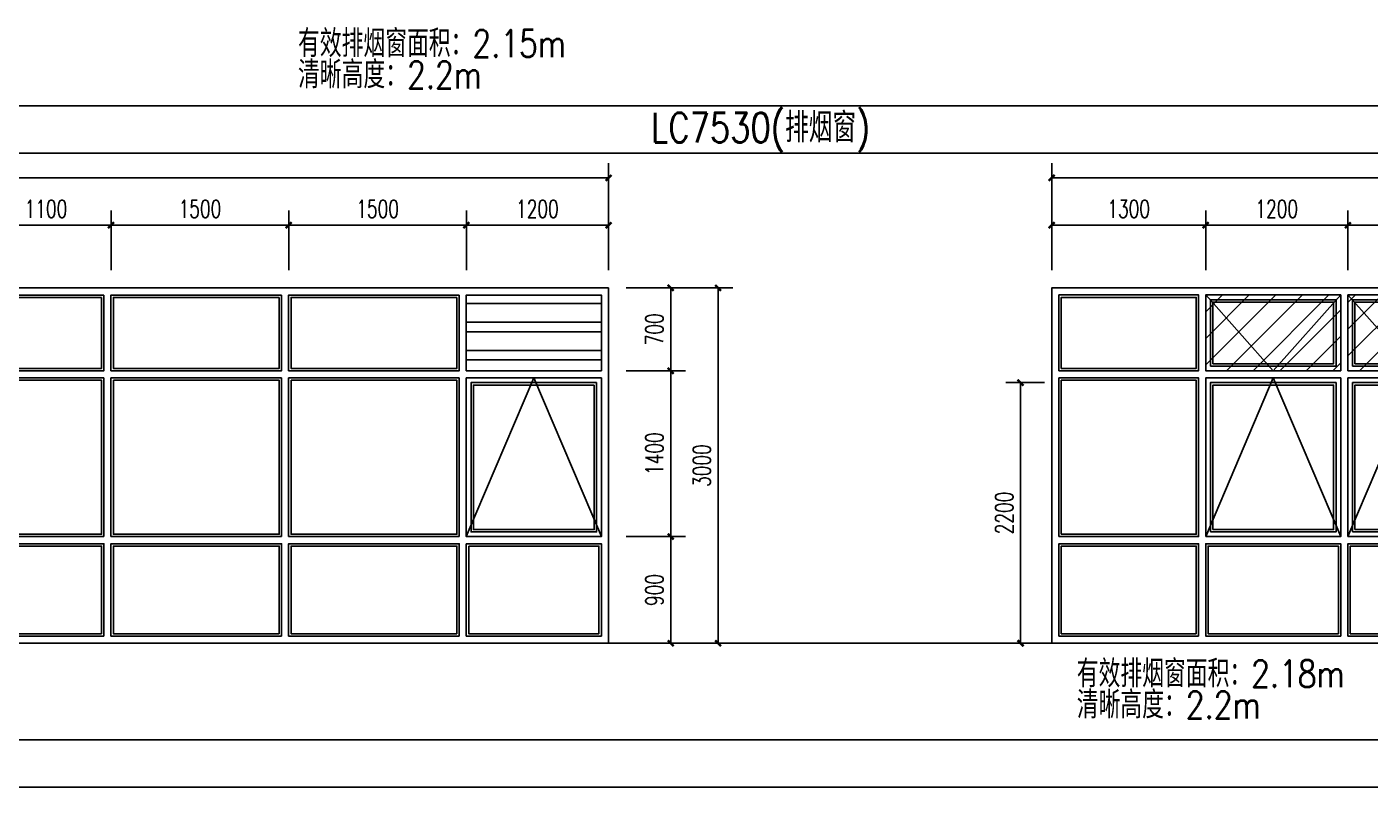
# Model space of a CAD drawing. Extents: x 1738711 to 2346805, y 1189731 to 2516152.
# Drawn here: x 1950365 to 1961706, y 1291317 to 1297736 of the extents above; entities that cross this region are included whole.
import ezdxf

# ---------------------------------------------------------------- set-up
doc = ezdxf.new("R2010")
doc.units = 0
doc.header["$LTSCALE"] = 1000
doc.header["$MEASUREMENT"] = 0
doc.linetypes.add('复件 140224通州运河二期售楼部条件图_t3$0$X-ME SHAFT SH$0$X-B2$0$WATER_LINE', pattern=[0])
for name, color, linetype in [('DOTE', 1, 'Continuous'), ('PUB_DIM', 3, 'Continuous'), ('PUB_TEXT', 7, 'Continuous'), ('WINDOW', 144, 'Continuous'), ('看线', 8, 'Continuous')]:
    doc.layers.add(name, color=color, linetype=linetype)
doc.styles.add('_TCH_DIM_T3', font='SIMPLEX', dxfattribs={"width": 0.705882, "bigfont": 'GBCBIG'})
doc.styles.add('HZ', font='rs', dxfattribs={"bigfont": 'hztxt'})
doc.dimstyles.new('_TCH_ARCH&&50', dxfattribs={"dimtxt": 148.75, "dimasz": 50, "dimexe": 125, "dimexo": 150, "dimgap": 63.125, "dimtad": 1, "dimdec": 0, "dimzin": 0, "dimdsep": 46, "dimtxsty": '_TCH_DIM_T3', "dimblk": 'ARCHTICK', "dimcen": 0.09, "dimclrt": 7, "dimazin": 2, "dimtfac": 1, "dimtdec": 0, "dimtix": 1, "dimtmove": 2, "dimatfit": 3, "dimfxl": 50, "dimtolj": 1, "dimtzin": 0, "dimarcsym": 0})

# ---------------------------------------------------------------- blocks, each defined once
blk = doc.blocks.new('jhrteashjrethareh')
at = {"layer": '看线'}
h = blk.add_hatch(dxfattribs=at)
h.set_pattern_fill('ANSI32', color=256, scale=50, angle=135, style=0)
h.set_pattern_definition([(180, (0, 0), (-1e-14, -238.125), []), (180, (-79.38, 79.38), (-1e-14, -238.125), [])])
h.paths.add_polyline_path([(1953852, 1279053), (1952712, 1279053), (1952712, 1279693), (1953852, 1279693)])
at = {"layer": 'WINDOW', "linetype": '复件 140224通州运河二期售楼部条件图_t3$0$X-ME SHAFT SH$0$X-B2$0$WATER_LINE'}
for p, q in [((1949652, 1278993), (1948612, 1278993)), ((1949652, 1278993), (1949652, 1277653)), ((1951152, 1278993), (1949712, 1278993)), ((1949712, 1278993), (1949712, 1277653)), ((1951152, 1278993), (1951152, 1277653)), ((1952652, 1278993), (1951212, 1278993)), ((1951212, 1278993), (1951212, 1277653)), ((1952652, 1278993), (1952652, 1277653)), ((1949652, 1277653), (1948612, 1277653)), ((1951152, 1277653), (1949712, 1277653)), ((1952652, 1277653), (1951212, 1277653))]:
    blk.add_line(p, q, dxfattribs=at)
at = {"layer": 'WINDOW', "color": 4, "linetype": '复件 140224通州运河二期售楼部条件图_t3$0$X-ME SHAFT SH$0$X-B2$0$WATER_LINE'}
blk.add_lwpolyline([(1953912, 1276753), (1941812, 1276753), (1941812, 1279753), (1953912, 1279753)], close=True, dxfattribs=at)
at = {"layer": 'WINDOW', "linetype": '复件 140224通州运河二期售楼部条件图_t3$0$X-ME SHAFT SH$0$X-B2$0$WATER_LINE'}
for points in [[(1949652, 1279693), (1949652, 1279053), (1948612, 1279053), (1948612, 1279693), (1949652, 1279693)], [(1951152, 1279693), (1951152, 1279053), (1949712, 1279053), (1949712, 1279693), (1951152, 1279693)], [(1952652, 1279693), (1952652, 1279053), (1951212, 1279053), (1951212, 1279693), (1952652, 1279693)], [(1953852, 1279053), (1952712, 1279053), (1952712, 1279693), (1953852, 1279693), (1953852, 1279053)], [(1953852, 1278993), (1953852, 1277653), (1952712, 1277653), (1952712, 1278993), (1953852, 1278993)], [(1949652, 1276813), (1948612, 1276813), (1948612, 1277593), (1949652, 1277593), (1949652, 1276813)], [(1951152, 1276813), (1949712, 1276813), (1949712, 1277593), (1951152, 1277593), (1951152, 1276813)], [(1952652, 1276813), (1951212, 1276813), (1951212, 1277593), (1952652, 1277593), (1952652, 1276813)], [(1952712, 1277593), (1953852, 1277593), (1953852, 1276813), (1952712, 1276813), (1952712, 1277593)]]:
    blk.add_lwpolyline(points, dxfattribs=at)
for points in [[(1949632, 1279673), (1949632, 1279073), (1948632, 1279073), (1948632, 1279673)], [(1951132, 1279673), (1951132, 1279073), (1949732, 1279073), (1949732, 1279673)], [(1952632, 1279673), (1952632, 1279073), (1951232, 1279073), (1951232, 1279673)], [(1948632, 1278973), (1949632, 1278973), (1949632, 1277673), (1948632, 1277673)], [(1949732, 1278973), (1951132, 1278973), (1951132, 1277673), (1949732, 1277673)], [(1951232, 1278973), (1952632, 1278973), (1952632, 1277673), (1951232, 1277673)], [(1953812, 1278953), (1953812, 1277693), (1952752, 1277693), (1952752, 1278953)], [(1953792, 1278933), (1953792, 1277713), (1952772, 1277713), (1952772, 1278933)], [(1949632, 1276833), (1948632, 1276833), (1948632, 1277573), (1949632, 1277573)], [(1951132, 1276833), (1949732, 1276833), (1949732, 1277573), (1951132, 1277573)], [(1952632, 1276833), (1951232, 1276833), (1951232, 1277573), (1952632, 1277573)], [(1952732, 1277573), (1953832, 1277573), (1953832, 1276833), (1952732, 1276833)]]:
    blk.add_lwpolyline(points, close=True, dxfattribs=at)
at = {"layer": '看线'}
blk.add_lwpolyline([(1952712, 1277653), (1953282, 1278993), (1953852, 1277653)], dxfattribs=at)
blk = doc.blocks.new('hertaherherhre')
at = {"layer": 'WINDOW', "color": 4, "linetype": '复件 140224通州运河二期售楼部条件图_t3$0$X-ME SHAFT SH$0$X-B2$0$WATER_LINE'}
blk.add_lwpolyline([(1970101, 1273718), (1955901, 1273718), (1955901, 1276718), (1970101, 1276718)], close=True, dxfattribs=at)
at = {"layer": 'WINDOW', "linetype": '复件 140224通州运河二期售楼部条件图_t3$0$X-ME SHAFT SH$0$X-B2$0$WATER_LINE'}
for points in [[(1955961, 1276018), (1955961, 1276658), (1957141, 1276658), (1957141, 1276018), (1955961, 1276018)], [(1957201, 1276018), (1957201, 1276658), (1958341, 1276658), (1958341, 1276018), (1957201, 1276018)], [(1958401, 1276018), (1958401, 1276658), (1959541, 1276658), (1959541, 1276018), (1958401, 1276018)], [(1955961, 1274618), (1955961, 1275958), (1957141, 1275958), (1957141, 1274618), (1955961, 1274618)], [(1957201, 1274618), (1957201, 1275958), (1958341, 1275958), (1958341, 1274618), (1957201, 1274618)], [(1958401, 1274618), (1958401, 1275958), (1959541, 1275958), (1959541, 1274618), (1958401, 1274618)], [(1957141, 1273778), (1955961, 1273778), (1955961, 1274558), (1957141, 1274558), (1957141, 1273778)], [(1958341, 1273778), (1957201, 1273778), (1957201, 1274558), (1958341, 1274558), (1958341, 1273778)], [(1959541, 1273778), (1958401, 1273778), (1958401, 1274558), (1959541, 1274558), (1959541, 1273778)]]:
    blk.add_lwpolyline(points, dxfattribs=at)
for points in [[(1955981, 1276038), (1955981, 1276638), (1957121, 1276638), (1957121, 1276038)], [(1957241, 1276058), (1957241, 1276618), (1958301, 1276618), (1958301, 1276058)], [(1957261, 1276078), (1957261, 1276598), (1958281, 1276598), (1958281, 1276078)], [(1958441, 1276058), (1958441, 1276618), (1959501, 1276618), (1959501, 1276058)], [(1958461, 1276078), (1958461, 1276598), (1959481, 1276598), (1959481, 1276078)], [(1955981, 1274638), (1955981, 1275938), (1957121, 1275938), (1957121, 1274638)], [(1957241, 1274658), (1957241, 1275918), (1958301, 1275918), (1958301, 1274658)], [(1957261, 1274678), (1957261, 1275898), (1958281, 1275898), (1958281, 1274678)], [(1958441, 1274658), (1958441, 1275918), (1959501, 1275918), (1959501, 1274658)], [(1958461, 1274678), (1958461, 1275898), (1959481, 1275898), (1959481, 1274678)], [(1957121, 1273798), (1955981, 1273798), (1955981, 1274538), (1957121, 1274538)], [(1958321, 1273798), (1957221, 1273798), (1957221, 1274538), (1958321, 1274538)], [(1959521, 1273798), (1958421, 1273798), (1958421, 1274538), (1959521, 1274538)]]:
    blk.add_lwpolyline(points, close=True, dxfattribs=at)
at = {"layer": '看线'}
for points in [[(1957201, 1276658), (1957771, 1276018), (1958341, 1276658)], [(1958401, 1276658), (1958971, 1276018), (1959541, 1276658)], [(1957201, 1274618), (1957771, 1275958), (1958341, 1274618)], [(1958401, 1274618), (1958971, 1275958), (1959541, 1274618)]]:
    blk.add_lwpolyline(points, dxfattribs=at)
blk = doc.blocks.new('_ArchTick')
at = {"color": 0, "linetype": 'ByBlock', "const_width": 0.4}
blk.add_lwpolyline([(-0.5, -0.5), (0.5, 0.5)], dxfattribs=at)
blk = doc.blocks.new('*D225')
at = {"layer": 'Defpoints', "color": 0, "transparency": 16777216}
for p in [(1958755, 1294732), (1959107, 1294732), (1959107, 1292532)]:
    blk.add_point(p, dxfattribs=at)
at = {"layer": 'PUB_DIM', "color": 0, "lineweight": -2, "transparency": 16777216}
for p, q in [((1958957, 1294732), (1958630, 1294732)), ((1958755, 1292532), (1958755, 1294732)), ((1958957, 1292532), (1958630, 1292532))]:
    blk.add_line(p, q, dxfattribs=at)
at = {"layer": 'PUB_DIM', "color": 0, "lineweight": -2, "transparency": 16777216, "xscale": 50, "yscale": 50, "zscale": 50}
for p, rotation in [((1958755, 1294732), 90), ((1958755, 1292532), 270)]:
    blk.add_blockref('_ArchTick', p, dxfattribs=dict(at, rotation=rotation))
at = {"layer": 'PUB_DIM', "color": 7, "transparency": 16777216, "insert": (1958617, 1293632), "char_height": 148.8, "attachment_point": 5, "rotation": 90, "style": '_TCH_DIM_T3'}
blk.add_mtext('\\A1;2200', dxfattribs=at)
blk = doc.blocks.new('*D728')
at = {"layer": 'Defpoints', "color": 0, "transparency": 16777216}
for p in [(1973218, 1296461), (1959018, 1295932), (1973218, 1295932)]:
    blk.add_point(p, dxfattribs=at)
at = {"layer": 'PUB_DIM', "color": 0, "lineweight": -2, "transparency": 16777216}
for p, q in [((1959018, 1296082), (1959018, 1296586)), ((1973218, 1296082), (1973218, 1296586)), ((1959018, 1296461), (1973218, 1296461))]:
    blk.add_line(p, q, dxfattribs=at)
at = {"layer": 'PUB_DIM', "color": 0, "lineweight": -2, "transparency": 16777216, "xscale": 50, "yscale": 50, "zscale": 50, "rotation": 180}
blk.add_blockref('_ArchTick', (1959018, 1296461), dxfattribs=at)
at = {"layer": 'PUB_DIM', "color": 0, "lineweight": -2, "transparency": 16777216, "xscale": 50, "yscale": 50, "zscale": 50}
blk.add_blockref('_ArchTick', (1973218, 1296461), dxfattribs=at)
at = {"layer": 'PUB_DIM', "color": 7, "transparency": 16777216, "insert": (1966118, 1296599), "char_height": 148.8, "attachment_point": 5, "style": '_TCH_DIM_T3'}
blk.add_mtext('\\A1;14200', dxfattribs=at)
blk = doc.blocks.new('*D729')
at = {"layer": 'Defpoints', "color": 0, "transparency": 16777216}
for p in [(1960318, 1296061), (1959018, 1295532), (1960318, 1295532)]:
    blk.add_point(p, dxfattribs=at)
at = {"layer": 'PUB_DIM', "color": 0, "lineweight": -2, "transparency": 16777216}
for p, q in [((1959018, 1295682), (1959018, 1296186)), ((1960318, 1295682), (1960318, 1296186)), ((1959018, 1296061), (1960318, 1296061))]:
    blk.add_line(p, q, dxfattribs=at)
at = {"layer": 'PUB_DIM', "color": 0, "lineweight": -2, "transparency": 16777216, "xscale": 50, "yscale": 50, "zscale": 50, "rotation": 180}
blk.add_blockref('_ArchTick', (1959018, 1296061), dxfattribs=at)
at = {"layer": 'PUB_DIM', "color": 0, "lineweight": -2, "transparency": 16777216, "xscale": 50, "yscale": 50, "zscale": 50}
blk.add_blockref('_ArchTick', (1960318, 1296061), dxfattribs=at)
at = {"layer": 'PUB_DIM', "color": 7, "transparency": 16777216, "insert": (1959668, 1296199), "char_height": 148.8, "attachment_point": 5, "style": '_TCH_DIM_T3'}
blk.add_mtext('\\A1;1300', dxfattribs=at)
blk = doc.blocks.new('*D730')
at = {"layer": 'Defpoints', "color": 0, "transparency": 16777216}
for p in [(1961518, 1296061), (1960318, 1295532), (1961518, 1295532)]:
    blk.add_point(p, dxfattribs=at)
at = {"layer": 'PUB_DIM', "color": 0, "lineweight": -2, "transparency": 16777216}
for p, q in [((1960318, 1295682), (1960318, 1296186)), ((1961518, 1295682), (1961518, 1296186)), ((1960318, 1296061), (1961518, 1296061))]:
    blk.add_line(p, q, dxfattribs=at)
at = {"layer": 'PUB_DIM', "color": 0, "lineweight": -2, "transparency": 16777216, "xscale": 50, "yscale": 50, "zscale": 50, "rotation": 180}
blk.add_blockref('_ArchTick', (1960318, 1296061), dxfattribs=at)
at = {"layer": 'PUB_DIM', "color": 0, "lineweight": -2, "transparency": 16777216, "xscale": 50, "yscale": 50, "zscale": 50}
blk.add_blockref('_ArchTick', (1961518, 1296061), dxfattribs=at)
at = {"layer": 'PUB_DIM', "color": 7, "transparency": 16777216, "insert": (1960918, 1296199), "char_height": 148.8, "attachment_point": 5, "style": '_TCH_DIM_T3'}
blk.add_mtext('\\A1;1200', dxfattribs=at)
blk = doc.blocks.new('*D731')
at = {"layer": 'Defpoints', "color": 0, "transparency": 16777216}
for p in [(1962718, 1296061), (1961518, 1295532), (1962718, 1295532)]:
    blk.add_point(p, dxfattribs=at)
at = {"layer": 'PUB_DIM', "color": 0, "lineweight": -2, "transparency": 16777216}
for p, q in [((1961518, 1295682), (1961518, 1296186)), ((1962718, 1295682), (1962718, 1296186)), ((1961518, 1296061), (1962718, 1296061))]:
    blk.add_line(p, q, dxfattribs=at)
at = {"layer": 'PUB_DIM', "color": 0, "lineweight": -2, "transparency": 16777216, "xscale": 50, "yscale": 50, "zscale": 50, "rotation": 180}
blk.add_blockref('_ArchTick', (1961518, 1296061), dxfattribs=at)
at = {"layer": 'PUB_DIM', "color": 0, "lineweight": -2, "transparency": 16777216, "xscale": 50, "yscale": 50, "zscale": 50}
blk.add_blockref('_ArchTick', (1962718, 1296061), dxfattribs=at)
at = {"layer": 'PUB_DIM', "color": 7, "transparency": 16777216, "insert": (1962118, 1296199), "char_height": 148.8, "attachment_point": 5, "style": '_TCH_DIM_T3'}
blk.add_mtext('\\A1;1200', dxfattribs=at)
blk = doc.blocks.new('*D784')
at = {"layer": 'Defpoints', "color": 0, "transparency": 16777216}
for p in [(1955276, 1296461), (1943176, 1295932), (1955276, 1295932)]:
    blk.add_point(p, dxfattribs=at)
at = {"layer": 'PUB_DIM', "color": 0, "lineweight": -2, "transparency": 16777216}
for p, q in [((1943176, 1296082), (1943176, 1296586)), ((1955276, 1296082), (1955276, 1296586)), ((1943176, 1296461), (1955276, 1296461))]:
    blk.add_line(p, q, dxfattribs=at)
at = {"layer": 'PUB_DIM', "color": 0, "lineweight": -2, "transparency": 16777216, "xscale": 50, "yscale": 50, "zscale": 50, "rotation": 180}
blk.add_blockref('_ArchTick', (1943176, 1296461), dxfattribs=at)
at = {"layer": 'PUB_DIM', "color": 0, "lineweight": -2, "transparency": 16777216, "xscale": 50, "yscale": 50, "zscale": 50}
blk.add_blockref('_ArchTick', (1955276, 1296461), dxfattribs=at)
at = {"layer": 'PUB_DIM', "color": 7, "transparency": 16777216, "insert": (1949226, 1296599), "char_height": 148.8, "attachment_point": 5, "style": '_TCH_DIM_T3'}
blk.add_mtext('\\A1;12100', dxfattribs=at)
blk = doc.blocks.new('*D791')
at = {"layer": 'Defpoints', "color": 0, "transparency": 16777216}
for p in [(1951076, 1296061), (1949976, 1295532), (1951076, 1295532)]:
    blk.add_point(p, dxfattribs=at)
at = {"layer": 'PUB_DIM', "color": 0, "lineweight": -2, "transparency": 16777216}
for p, q in [((1949976, 1295682), (1949976, 1296186)), ((1951076, 1295682), (1951076, 1296186)), ((1949976, 1296061), (1951076, 1296061))]:
    blk.add_line(p, q, dxfattribs=at)
at = {"layer": 'PUB_DIM', "color": 0, "lineweight": -2, "transparency": 16777216, "xscale": 50, "yscale": 50, "zscale": 50, "rotation": 180}
blk.add_blockref('_ArchTick', (1949976, 1296061), dxfattribs=at)
at = {"layer": 'PUB_DIM', "color": 0, "lineweight": -2, "transparency": 16777216, "xscale": 50, "yscale": 50, "zscale": 50}
blk.add_blockref('_ArchTick', (1951076, 1296061), dxfattribs=at)
at = {"layer": 'PUB_DIM', "color": 7, "transparency": 16777216, "insert": (1950526, 1296199), "char_height": 148.8, "attachment_point": 5, "style": '_TCH_DIM_T3'}
blk.add_mtext('\\A1;1100', dxfattribs=at)
blk = doc.blocks.new('*D792')
at = {"layer": 'Defpoints', "color": 0, "transparency": 16777216}
for p in [(1952576, 1296061), (1951076, 1295532), (1952576, 1295532)]:
    blk.add_point(p, dxfattribs=at)
at = {"layer": 'PUB_DIM', "color": 0, "lineweight": -2, "transparency": 16777216}
for p, q in [((1951076, 1295682), (1951076, 1296186)), ((1952576, 1295682), (1952576, 1296186)), ((1951076, 1296061), (1952576, 1296061))]:
    blk.add_line(p, q, dxfattribs=at)
at = {"layer": 'PUB_DIM', "color": 0, "lineweight": -2, "transparency": 16777216, "xscale": 50, "yscale": 50, "zscale": 50, "rotation": 180}
blk.add_blockref('_ArchTick', (1951076, 1296061), dxfattribs=at)
at = {"layer": 'PUB_DIM', "color": 0, "lineweight": -2, "transparency": 16777216, "xscale": 50, "yscale": 50, "zscale": 50}
blk.add_blockref('_ArchTick', (1952576, 1296061), dxfattribs=at)
at = {"layer": 'PUB_DIM', "color": 7, "transparency": 16777216, "insert": (1951826, 1296199), "char_height": 148.8, "attachment_point": 5, "style": '_TCH_DIM_T3'}
blk.add_mtext('\\A1;1500', dxfattribs=at)
blk = doc.blocks.new('*D793')
at = {"layer": 'Defpoints', "color": 0, "transparency": 16777216}
for p in [(1954076, 1296061), (1952576, 1295532), (1954076, 1295532)]:
    blk.add_point(p, dxfattribs=at)
at = {"layer": 'PUB_DIM', "color": 0, "lineweight": -2, "transparency": 16777216}
for p, q in [((1952576, 1295682), (1952576, 1296186)), ((1954076, 1295682), (1954076, 1296186)), ((1952576, 1296061), (1954076, 1296061))]:
    blk.add_line(p, q, dxfattribs=at)
at = {"layer": 'PUB_DIM', "color": 0, "lineweight": -2, "transparency": 16777216, "xscale": 50, "yscale": 50, "zscale": 50, "rotation": 180}
blk.add_blockref('_ArchTick', (1952576, 1296061), dxfattribs=at)
at = {"layer": 'PUB_DIM', "color": 0, "lineweight": -2, "transparency": 16777216, "xscale": 50, "yscale": 50, "zscale": 50}
blk.add_blockref('_ArchTick', (1954076, 1296061), dxfattribs=at)
at = {"layer": 'PUB_DIM', "color": 7, "transparency": 16777216, "insert": (1953326, 1296199), "char_height": 148.8, "attachment_point": 5, "style": '_TCH_DIM_T3'}
blk.add_mtext('\\A1;1500', dxfattribs=at)
blk = doc.blocks.new('*D794')
at = {"layer": 'Defpoints', "color": 0, "transparency": 16777216}
for p in [(1955276, 1296061), (1954076, 1295532), (1955276, 1295532)]:
    blk.add_point(p, dxfattribs=at)
at = {"layer": 'PUB_DIM', "color": 0, "lineweight": -2, "transparency": 16777216}
for p, q in [((1954076, 1295682), (1954076, 1296186)), ((1955276, 1295682), (1955276, 1296186)), ((1954076, 1296061), (1955276, 1296061))]:
    blk.add_line(p, q, dxfattribs=at)
at = {"layer": 'PUB_DIM', "color": 0, "lineweight": -2, "transparency": 16777216, "xscale": 50, "yscale": 50, "zscale": 50, "rotation": 180}
blk.add_blockref('_ArchTick', (1954076, 1296061), dxfattribs=at)
at = {"layer": 'PUB_DIM', "color": 0, "lineweight": -2, "transparency": 16777216, "xscale": 50, "yscale": 50, "zscale": 50}
blk.add_blockref('_ArchTick', (1955276, 1296061), dxfattribs=at)
at = {"layer": 'PUB_DIM', "color": 7, "transparency": 16777216, "insert": (1954676, 1296199), "char_height": 148.8, "attachment_point": 5, "style": '_TCH_DIM_T3'}
blk.add_mtext('\\A1;1200', dxfattribs=at)
blk = doc.blocks.new('*D795')
at = {"layer": 'Defpoints', "color": 0, "transparency": 16777216}
for p in [(1955676, 1295532), (1956201, 1295532), (1955676, 1292532)]:
    blk.add_point(p, dxfattribs=at)
at = {"layer": 'PUB_DIM', "color": 0, "lineweight": -2, "transparency": 16777216}
for p, q in [((1955826, 1295532), (1956326, 1295532)), ((1956201, 1292532), (1956201, 1295532)), ((1955826, 1292532), (1956326, 1292532))]:
    blk.add_line(p, q, dxfattribs=at)
at = {"layer": 'PUB_DIM', "color": 0, "lineweight": -2, "transparency": 16777216, "xscale": 50, "yscale": 50, "zscale": 50}
for p, rotation in [((1956201, 1295532), 90), ((1956201, 1292532), 270)]:
    blk.add_blockref('_ArchTick', p, dxfattribs=dict(at, rotation=rotation))
at = {"layer": 'PUB_DIM', "color": 7, "transparency": 16777216, "insert": (1956064, 1294032), "char_height": 148.8, "attachment_point": 5, "rotation": 90, "style": '_TCH_DIM_T3'}
blk.add_mtext('\\A1;3000', dxfattribs=at)
blk = doc.blocks.new('*D796')
at = {"layer": 'Defpoints', "color": 0, "transparency": 16777216}
for p in [(1955276, 1293432), (1955801, 1293432), (1955276, 1292532)]:
    blk.add_point(p, dxfattribs=at)
at = {"layer": 'PUB_DIM', "color": 0, "lineweight": -2, "transparency": 16777216}
for p, q in [((1955426, 1293432), (1955926, 1293432)), ((1955801, 1292532), (1955801, 1293432)), ((1955426, 1292532), (1955926, 1292532))]:
    blk.add_line(p, q, dxfattribs=at)
at = {"layer": 'PUB_DIM', "color": 0, "lineweight": -2, "transparency": 16777216, "xscale": 50, "yscale": 50, "zscale": 50}
for p, rotation in [((1955801, 1293432), 90), ((1955801, 1292532), 270)]:
    blk.add_blockref('_ArchTick', p, dxfattribs=dict(at, rotation=rotation))
at = {"layer": 'PUB_DIM', "color": 7, "transparency": 16777216, "insert": (1955664, 1292982), "char_height": 148.8, "attachment_point": 5, "rotation": 90, "style": '_TCH_DIM_T3'}
blk.add_mtext('\\A1;900', dxfattribs=at)
blk = doc.blocks.new('*D797')
at = {"layer": 'Defpoints', "color": 0, "transparency": 16777216}
for p in [(1955276, 1294832), (1955801, 1294832), (1955276, 1293432)]:
    blk.add_point(p, dxfattribs=at)
at = {"layer": 'PUB_DIM', "color": 0, "lineweight": -2, "transparency": 16777216}
for p, q in [((1955426, 1294832), (1955926, 1294832)), ((1955801, 1293432), (1955801, 1294832)), ((1955426, 1293432), (1955926, 1293432))]:
    blk.add_line(p, q, dxfattribs=at)
at = {"layer": 'PUB_DIM', "color": 0, "lineweight": -2, "transparency": 16777216, "xscale": 50, "yscale": 50, "zscale": 50}
for p, rotation in [((1955801, 1294832), 90), ((1955801, 1293432), 270)]:
    blk.add_blockref('_ArchTick', p, dxfattribs=dict(at, rotation=rotation))
at = {"layer": 'PUB_DIM', "color": 7, "transparency": 16777216, "insert": (1955664, 1294132), "char_height": 148.8, "attachment_point": 5, "rotation": 90, "style": '_TCH_DIM_T3'}
blk.add_mtext('\\A1;1400', dxfattribs=at)
blk = doc.blocks.new('*D798')
at = {"layer": 'Defpoints', "color": 0, "transparency": 16777216}
for p in [(1955276, 1295532), (1955801, 1295532), (1955276, 1294832)]:
    blk.add_point(p, dxfattribs=at)
at = {"layer": 'PUB_DIM', "color": 0, "lineweight": -2, "transparency": 16777216}
for p, q in [((1955426, 1295532), (1955926, 1295532)), ((1955801, 1294832), (1955801, 1295532)), ((1955426, 1294832), (1955926, 1294832))]:
    blk.add_line(p, q, dxfattribs=at)
at = {"layer": 'PUB_DIM', "color": 0, "lineweight": -2, "transparency": 16777216, "xscale": 50, "yscale": 50, "zscale": 50}
for p, rotation in [((1955801, 1295532), 90), ((1955801, 1294832), 270)]:
    blk.add_blockref('_ArchTick', p, dxfattribs=dict(at, rotation=rotation))
at = {"layer": 'PUB_DIM', "color": 7, "transparency": 16777216, "insert": (1955664, 1295182), "char_height": 148.8, "attachment_point": 5, "rotation": 90, "style": '_TCH_DIM_T3'}
blk.add_mtext('\\A1;700', dxfattribs=at)

msp = doc.modelspace()

# ---------------------------------------------------------------- hatches: boundary and pattern name
at = {"layer": '看线'}
h = msp.add_hatch(dxfattribs=at)
h.set_pattern_fill('ANSI31', color=1, scale=100, style=0)
h.set_pattern_definition([(45, (0, 0), (-112.253202, 112.253202), [])])
h.paths.add_polyline_path([(1960318.2, 1295472.3), (1961458.2, 1295472.3), (1961458.2, 1294832.3), (1960318.2, 1294832.3)])
h.paths.add_polyline_path([(1961518.2, 1295472.3), (1962658.2, 1295472.3), (1962658.2, 1294832.3), (1961518.2, 1294832.3)])
h.paths.add_polyline_path([(1962718.2, 1295472.3), (1963858.2, 1295472.3), (1963858.2, 1294832.3), (1962718.2, 1294832.3)])

# ---------------------------------------------------------------- linework, layer by layer
at = {"layer": 'DOTE'}
msp.add_line((1978183.1, 1292532.3), (1941133.1, 1292532.3), dxfattribs=at)
at = {"layer": '看线', "ltscale": 3}
for p, q in [((1941133.1, 1297069.2), (1978183.1, 1297069.2)), ((1941133.1, 1296669.2), (1978183.1, 1296669.2)), ((1941133.1, 1291717.3), (1978183.1, 1291717.3)), ((1941133.1, 1291317.3), (1978183.1, 1291317.3))]:
    msp.add_line(p, q, dxfattribs=at)
at = {"layer": '看线', "color": 1}
for points in [[(1960318.2, 1295472.3), (1961458.2, 1295472.3), (1961458.2, 1294832.3), (1960318.2, 1294832.3)], [(1961518.2, 1295472.3), (1962658.2, 1295472.3), (1962658.2, 1294832.3), (1961518.2, 1294832.3)]]:
    msp.add_lwpolyline(points, close=True, dxfattribs=at)

# ---------------------------------------------------------------- block references
for name, p in [('jhrteashjrethareh', (1363.6, 15778.9)), ('hertaherherhre', (3117.2, 18814.1))]:
    msp.add_blockref(name, p)

# ---------------------------------------------------------------- texts
at = {"layer": 'PUB_TEXT', "style": 'HZ', "width": 0.8}
for s, height, p in [('有效排烟窗面积：2.15m', 230, (1952654.7, 1297480.2)), ('清晰高度：2.2m', 230, (1952654.7, 1297216.6)), ('LC7530(排烟窗)', 250, (1955635.1, 1296760.4)), ('有效排烟窗面积：2.18m', 230, (1959229.5, 1292160.2)), ('清晰高度：2.2m', 230, (1959229.5, 1291896.6))]:
    msp.add_text(s, height=height, dxfattribs=at).set_placement(p)

# ---------------------------------------------------------------- dimensions: what is measured, and where the dimension line sits
at = {"layer": 'PUB_DIM'}
for p1, p2, distance, picture, middle in [((1943176, 1295932.3), (1955276, 1295932.3), 529, '*D784', (1949226, 1296598.8)), ((1959018.2, 1295932.3), (1973217.9, 1295932.3), 529, '*D728', (1966118.1, 1296598.8)), ((1949976, 1295532.3), (1951076, 1295532.3), 529, '*D791', (1950526, 1296198.8)), ((1951076, 1295532.3), (1952576, 1295532.3), 529, '*D792', (1951826, 1296198.8)), ((1952576, 1295532.3), (1954076, 1295532.3), 529, '*D793', (1953326, 1296198.8)), ((1954076, 1295532.3), (1955276, 1295532.3), 529, '*D794', (1954676, 1296198.8)), ((1959018.2, 1295532.3), (1960318.2, 1295532.3), 529, '*D729', (1959668.2, 1296198.8)), ((1960318.2, 1295532.3), (1961518.2, 1295532.3), 529, '*D730', (1960918.2, 1296198.8)), ((1961518.2, 1295532.3), (1962718.2, 1295532.3), 529, '*D731', (1962118.2, 1296198.8)), ((1955276, 1294832.3), (1955276, 1295532.3), -525.4, '*D798', (1955663.9, 1295182.3)), ((1955676, 1292532.3), (1955676, 1295532.3), -525.4, '*D795', (1956063.9, 1294032.3)), ((1955276, 1293432.3), (1955276, 1294832.3), -525.4, '*D797', (1955663.9, 1294132.3)), ((1959107.2, 1292532.3), (1959107.2, 1294732.3), 352.5, '*D225', (1958617.2, 1293632.3)), ((1955276, 1292532.3), (1955276, 1293432.3), -525.4, '*D796', (1955663.9, 1292982.3))]:
    dim = msp.add_aligned_dim(p1=p1, p2=p2, distance=distance, dimstyle='_TCH_ARCH&&50', dxfattribs=at)
    dim.commit()
    dim.dimension.update_dxf_attribs({"geometry": picture, "text_midpoint": middle})

doc.saveas('drawing.dxf')
